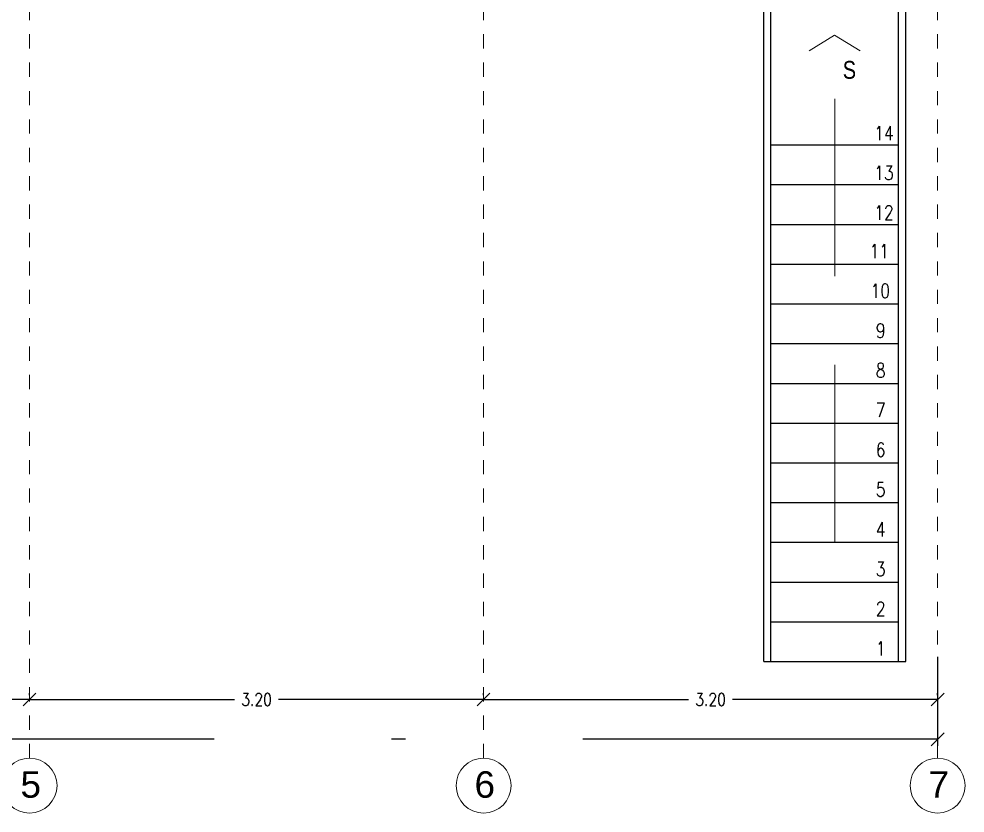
# Model space of a CAD drawing. Header units: metres. Extents: x -255 to -21, y -382 to -241.
# Drawn here: x -163.85 to -157.18, y -367.79 to -362.2 of the extents above; entities that cross this region are included whole.
import ezdxf

# ---------------------------------------------------------------- set-up
doc = ezdxf.new("R2010")
doc.units = ezdxf.units.M
doc.header["$LTSCALE"] = 5
doc.header["$MEASUREMENT"] = 0
for name, pattern in [('CENTER2', [1.125, 0.75, -0.125, 0.125, -0.125]), ('DASHDOT', [1, 0.5, -0.25, 0, -0.25]), ('HIDDEN', [0.375, 0.25, -0.125])]:
    doc.linetypes.add(name, pattern=pattern)
doc.layers.get('0').update_dxf_attribs({"color": 30})
for name, color, linetype, lineweight in [('A-ANNO-DIMS', 3, 'Continuous', 18), ('A-ANNO-SYMB', 3, 'Continuous', 18), ('A-ANNO-TEXT', 3, 'Continuous', 18), ('A-FLOR-OVHD', 3, 'HIDDEN', 18), ('A-FLOR-STRS', 4, 'Continuous', 25)]:
    doc.layers.add(name, color=color, linetype=linetype, lineweight=lineweight)
doc.styles.add('E-ROMANS', font='romans.shx', dxfattribs={"width": 0.8})
doc.styles.get("Standard").update_dxf_attribs({"font": 'arial.ttf'})
doc.dimstyles.new('E-0050_TICK_18', dxfattribs={"dimscale": 0.001, "dimtxt": 90, "dimasz": 90, "dimexe": 45, "dimexo": 30, "dimgap": 45, "dimtad": 0, "dimzin": 0, "dimdsep": 46, "dimtxsty": 'E-ROMANS', "dimblk": 'OBLIQUE', "dimcen": 45, "dimclrd": 256, "dimclre": 256, "dimclrt": 256, "dimadec": 0, "dimazin": 0, "dimtfac": 1, "dimtmove": 1, "dimatfit": 3, "dimldrblk": 'OPEN90', "dimfxl": 1, "dimtfill": 1, "dimtolj": 1, "dimtzin": 0, "dimarcsym": 0})

# ---------------------------------------------------------------- blocks, each defined once
blk = doc.blocks.new('_Oblique')
at = {"color": 0, "linetype": 'ByBlock', "lineweight": -2}
blk.add_line((-0.5, -0.5), (0.5, 0.5), dxfattribs=at)
blk = doc.blocks.new('*D126')
at = {"layer": 'A-ANNO-DIMS', "linetype": 'DASHDOT', "lineweight": -2, "transparency": 16777216}
for p, q in [((-176.5706, -366.6916), (-176.5706, -367.3164)), ((-157.3706, -366.6916), (-157.3706, -367.3164)), ((-176.5706, -367.2714), (-167.1545, -367.2714)), ((-157.3706, -367.2714), (-166.7868, -367.2714))]:
    blk.add_line(p, q, dxfattribs=at)
at = {"layer": 'A-ANNO-DIMS', "linetype": 'DASHDOT', "lineweight": -2, "transparency": 16777216, "xscale": 0.09, "yscale": 0.09, "zscale": 0.09, "rotation": 180}
blk.add_blockref('_Oblique', (-176.5706, -367.2714), dxfattribs=at)
at = {"layer": 'A-ANNO-DIMS', "linetype": 'DASHDOT', "lineweight": -2, "transparency": 16777216, "xscale": 0.09, "yscale": 0.09, "zscale": 0.09}
blk.add_blockref('_Oblique', (-157.3706, -367.2714), dxfattribs=at)
at = {"layer": 'A-ANNO-DIMS', "linetype": 'DASHDOT', "transparency": 16777216, "insert": (-166.9706, -367.2714), "char_height": 0.09, "attachment_point": 5, "style": 'E-ROMANS', "bg_fill": 3, "box_fill_scale": 1.25, "bg_fill_color": 256, "bg_fill_true_color": 13158600, "bg_fill_transparency": 0}
blk.add_mtext('\\A1;19.20', dxfattribs=at)
blk = doc.blocks.new('_Open90')
at = {"color": 0, "linetype": 'ByBlock', "lineweight": -2}
for p, q in [((0, 0), (-1, 0)), ((-0.5, 0.5), (0, 0)), ((0, 0), (-0.5, -0.5))]:
    blk.add_line(p, q, dxfattribs=at)
blk = doc.blocks.new('*D127')
at = {"layer": 'A-ANNO-DIMS', "linetype": 'DASHDOT', "lineweight": -2, "transparency": 16777216}
for p, q in [((-160.5706, -366.9607), (-160.5706, -366.9457)), ((-157.3706, -366.9607), (-157.3706, -366.9457)), ((-160.5706, -366.9907), (-159.1253, -366.9907)), ((-157.3706, -366.9907), (-158.8159, -366.9907))]:
    blk.add_line(p, q, dxfattribs=at)
at = {"layer": 'A-ANNO-DIMS', "linetype": 'DASHDOT', "lineweight": -2, "transparency": 16777216, "xscale": 0.09, "yscale": 0.09, "zscale": 0.09, "rotation": 180}
blk.add_blockref('_Oblique', (-160.5706, -366.9907), dxfattribs=at)
at = {"layer": 'A-ANNO-DIMS', "linetype": 'DASHDOT', "lineweight": -2, "transparency": 16777216, "xscale": 0.09, "yscale": 0.09, "zscale": 0.09}
blk.add_blockref('_Oblique', (-157.3706, -366.9907), dxfattribs=at)
at = {"layer": 'A-ANNO-DIMS', "linetype": 'DASHDOT', "transparency": 16777216, "insert": (-158.9706, -366.9907), "char_height": 0.09, "attachment_point": 5, "style": 'E-ROMANS', "bg_fill": 3, "box_fill_scale": 1.25, "bg_fill_color": 256, "bg_fill_true_color": 13158600, "bg_fill_transparency": 0}
blk.add_mtext('\\A1;3.20', dxfattribs=at)
blk = doc.blocks.new('*D128')
at = {"layer": 'A-ANNO-DIMS', "linetype": 'DASHDOT', "lineweight": -2, "transparency": 16777216}
for p, q in [((-163.7706, -366.9607), (-163.7706, -366.9457)), ((-160.5706, -366.9607), (-160.5706, -366.9457)), ((-163.7706, -366.9907), (-162.3253, -366.9907)), ((-160.5706, -366.9907), (-162.0159, -366.9907))]:
    blk.add_line(p, q, dxfattribs=at)
at = {"layer": 'A-ANNO-DIMS', "linetype": 'DASHDOT', "lineweight": -2, "transparency": 16777216, "xscale": 0.09, "yscale": 0.09, "zscale": 0.09, "rotation": 180}
blk.add_blockref('_Oblique', (-163.7706, -366.9907), dxfattribs=at)
at = {"layer": 'A-ANNO-DIMS', "linetype": 'DASHDOT', "lineweight": -2, "transparency": 16777216, "xscale": 0.09, "yscale": 0.09, "zscale": 0.09}
blk.add_blockref('_Oblique', (-160.5706, -366.9907), dxfattribs=at)
at = {"layer": 'A-ANNO-DIMS', "linetype": 'DASHDOT', "transparency": 16777216, "insert": (-162.1706, -366.9907), "char_height": 0.09, "attachment_point": 5, "style": 'E-ROMANS', "bg_fill": 3, "box_fill_scale": 1.25, "bg_fill_color": 256, "bg_fill_true_color": 13158600, "bg_fill_transparency": 0}
blk.add_mtext('\\A1;3.20', dxfattribs=at)
blk = doc.blocks.new('*D129')
at = {"layer": 'A-ANNO-DIMS', "linetype": 'DASHDOT', "lineweight": -2, "transparency": 16777216}
for p, q in [((-166.9706, -366.9607), (-166.9706, -366.9457)), ((-163.7706, -366.9607), (-163.7706, -366.9457)), ((-166.9706, -366.9907), (-165.5253, -366.9907)), ((-163.7706, -366.9907), (-165.2159, -366.9907))]:
    blk.add_line(p, q, dxfattribs=at)
at = {"layer": 'A-ANNO-DIMS', "linetype": 'DASHDOT', "lineweight": -2, "transparency": 16777216, "xscale": 0.09, "yscale": 0.09, "zscale": 0.09, "rotation": 180}
blk.add_blockref('_Oblique', (-166.9706, -366.9907), dxfattribs=at)
at = {"layer": 'A-ANNO-DIMS', "linetype": 'DASHDOT', "lineweight": -2, "transparency": 16777216, "xscale": 0.09, "yscale": 0.09, "zscale": 0.09}
blk.add_blockref('_Oblique', (-163.7706, -366.9907), dxfattribs=at)
at = {"layer": 'A-ANNO-DIMS', "linetype": 'DASHDOT', "transparency": 16777216, "insert": (-165.3706, -366.9907), "char_height": 0.09, "attachment_point": 5, "style": 'E-ROMANS', "bg_fill": 3, "box_fill_scale": 1.25, "bg_fill_color": 256, "bg_fill_true_color": 13158600, "bg_fill_transparency": 0}
blk.add_mtext('\\A1;3.20', dxfattribs=at)

msp = doc.modelspace()

# ---------------------------------------------------------------- linework, layer by layer
at = {"layer": 'A-ANNO-DIMS'}
for centre in [(-163.7706, -367.5977), (-160.5706, -367.5977), (-157.3706, -367.5977)]:
    msp.add_circle(centre, 0.1935, dxfattribs=at)
at = {"layer": 'A-ANNO-SYMB', "linetype": 'CENTER2', "ltscale": 0.001}
for p, q in [((-163.7706, -367.4041), (-163.7706, -355.0386)), ((-160.5706, -367.4041), (-160.5706, -355.0386)), ((-157.3706, -367.4041), (-157.3706, -355.0386))]:
    msp.add_line(p, q, dxfattribs=at)
at = {"layer": 'A-FLOR-OVHD'}
for points in [[(-157.9163, -362.4219), (-158.0963, -362.3099), (-158.2763, -362.4219)], [(-158.0956, -365.8836), (-158.0956, -362.3103)]]:
    msp.add_lwpolyline(points, dxfattribs=at)
at = {"layer": 'A-FLOR-STRS'}
for p, q in [((-158.5456, -363.0836), (-157.6456, -363.0836)), ((-158.5456, -363.3636), (-157.6456, -363.3636)), ((-158.5456, -363.6436), (-157.6456, -363.6436)), ((-158.5456, -363.9236), (-157.6456, -363.9236)), ((-158.5456, -364.2036), (-157.6456, -364.2036)), ((-158.5456, -364.4836), (-157.6456, -364.4836)), ((-158.5456, -364.7636), (-157.6456, -364.7636)), ((-158.5456, -365.0436), (-157.6456, -365.0436)), ((-158.5456, -365.3236), (-157.6456, -365.3236)), ((-158.5456, -365.6036), (-157.6456, -365.6036)), ((-158.5456, -365.8836), (-157.6456, -365.8836)), ((-158.5456, -366.1636), (-157.6456, -366.1636)), ((-158.5456, -366.4436), (-157.6456, -366.4436))]:
    msp.add_line(p, q, dxfattribs=at)

# ---------------------------------------------------------------- texts
at = {"layer": 'A-ANNO-TEXT', "style": 'E-ROMANS'}
for s, insert, char_height, attachment_point in [('{\\fArial|b0|i0|c0|p34;S}', (-158.0392, -362.492), 0.126, 1), ('14', (-157.6804, -363.0508), 0.1, 9), ('13', (-157.6804, -363.3308), 0.1, 9), ('12', (-157.6804, -363.6108), 0.1, 9), ('11', (-157.7133, -363.882), 0.1, 9), ('10', (-157.7063, -364.162), 0.1, 9), ('9', (-157.7378, -364.442), 0.1, 9), ('8', (-157.7378, -364.722), 0.1, 9), ('7', (-157.7378, -365.002), 0.1, 9), ('6', (-157.7378, -365.282), 0.1, 9), ('5', (-157.7378, -365.562), 0.1, 9), ('4', (-157.7378, -365.842), 0.1, 9), ('3', (-157.7378, -366.122), 0.1, 9), ('2', (-157.7378, -366.402), 0.1, 9)]:
    msp.add_mtext(s, dxfattribs=dict(at, insert=insert, char_height=char_height, attachment_point=attachment_point))
at = {"layer": 'A-ANNO-TEXT', "char_height": 0.186083, "attachment_point": 1}
for s, insert in [('{\\fArial|b0|i0|c0|p34;5}', (-163.8346, -367.4969)), ('{\\fArial|b0|i0|c0|p34;6}', (-160.6346, -367.4969)), ('{\\fArial|b0|i0|c0|p34;7}', (-157.4346, -367.4969))]:
    msp.add_mtext(s, dxfattribs=dict(at, insert=insert))

# ---------------------------------------------------------------- next in the draw order: dimensions: what is measured, and where the dimension line sits
at = {"layer": 'A-ANNO-DIMS', "linetype": 'DASHDOT'}
dim = msp.add_linear_dim(base=(-157.3706, -367.2714), p1=(-176.5706, -366.6616), p2=(-157.3706, -366.6616), dimstyle='E-0050_TICK_18', dxfattribs=at)
dim.commit()
dim.dimension.update_dxf_attribs({"geometry": '*D126', "text_midpoint": (-166.9706, -367.2714)})

# ---------------------------------------------------------------- next in the draw order: linework, layer by layer
at = {"layer": 'A-FLOR-OVHD', "linetype": 'DASHDOT'}
msp.add_lwpolyline([(-176.6456, -355.9636), (-176.6456, -361.9636), (-171.3956, -361.9636), (-171.3956, -366.7236), (-170.3956, -366.7236), (-170.3956, -361.9636), (-164.9956, -361.9636), (-164.9956, -366.7236), (-163.9956, -366.7236), (-163.9956, -361.9636), (-158.5956, -361.9636), (-158.5956, -366.7236), (-157.5956, -366.7236), (-157.5956, -361.9636), (-157.2956, -361.9636), (-157.2956, -355.9636)], close=True, dxfattribs=at)
at = {"layer": 'A-FLOR-STRS'}
for p, q in [((-158.5956, -366.7236), (-158.5956, -361.9136)), ((-158.5456, -366.7236), (-158.5456, -361.9136)), ((-157.6456, -366.7236), (-157.6456, -361.9636)), ((-157.5956, -366.7236), (-157.5956, -361.9636)), ((-158.5956, -366.7236), (-157.5956, -366.7236))]:
    msp.add_line(p, q, dxfattribs=at)

# ---------------------------------------------------------------- next in the draw order: texts
at = {"layer": 'A-ANNO-TEXT', "insert": (-157.7378, -366.682), "char_height": 0.1, "attachment_point": 9, "style": 'E-ROMANS'}
msp.add_mtext('1', dxfattribs=at)

# ---------------------------------------------------------------- next in the draw order: dimensions: what is measured, and where the dimension line sits
at = {"layer": 'A-ANNO-DIMS', "linetype": 'DASHDOT'}
dim = msp.add_linear_dim(base=(-157.3706, -366.9907), p1=(-160.5706, -366.9907), p2=(-157.3706, -366.9907), dimstyle='E-0050_TICK_18', dxfattribs=at)
dim.commit()
dim.dimension.update_dxf_attribs({"geometry": '*D127', "text_midpoint": (-158.9706, -366.9907)})

# ---------------------------------------------------------------- next in the draw order: dimensions: what is measured, and where the dimension line sits
dim = msp.add_linear_dim(base=(-160.5706, -366.9907), p1=(-163.7706, -366.9907), p2=(-160.5706, -366.9907), dimstyle='E-0050_TICK_18', dxfattribs=at)
dim.commit()
dim.dimension.update_dxf_attribs({"geometry": '*D128', "text_midpoint": (-162.1706, -366.9907)})

# ---------------------------------------------------------------- next in the draw order: dimensions: what is measured, and where the dimension line sits
dim = msp.add_linear_dim(base=(-163.7706, -366.9907), p1=(-166.9706, -366.9907), p2=(-163.7706, -366.9907), dimstyle='E-0050_TICK_18', dxfattribs=at)
dim.commit()
dim.dimension.update_dxf_attribs({"geometry": '*D129', "text_midpoint": (-165.3706, -366.9907)})

doc.saveas('drawing.dxf')
